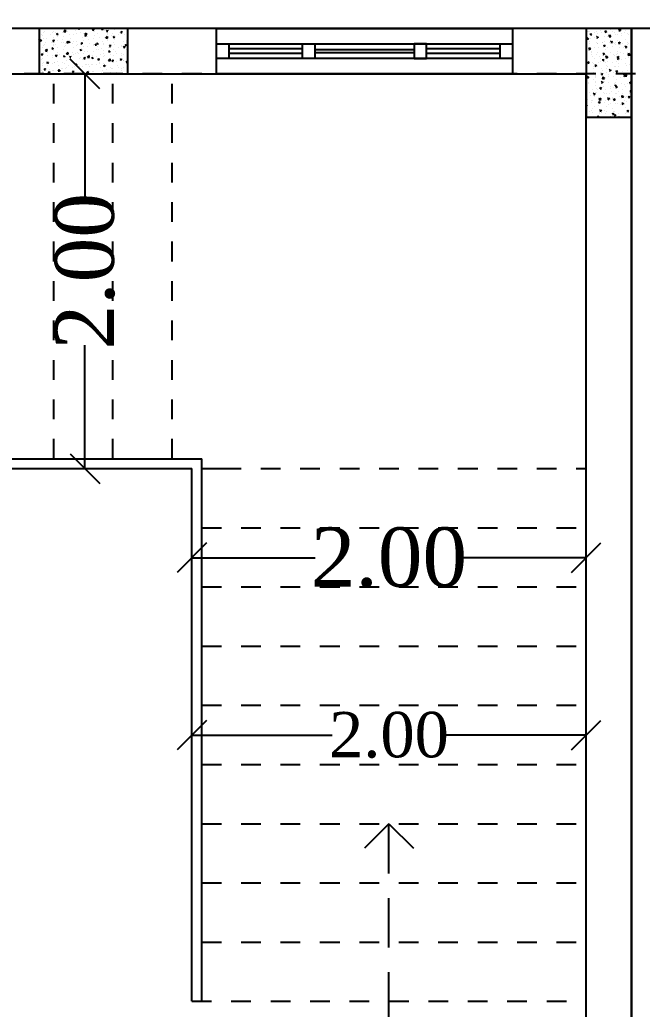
# Model space of a CAD drawing. Header units: metres. Extents: x 0 to 2048, y 111 to 219.
# Drawn here: x 1903.73 to 1906.88, y 172.36 to 177.38 of the extents above; entities that cross this region are included whole.
import ezdxf

# ---------------------------------------------------------------- set-up
doc = ezdxf.new("R2010")
doc.units = ezdxf.units.M
doc.header["$LTSCALE"] = 0.5
doc.header["$MEASUREMENT"] = 0
doc.header["$PDMODE"] = 3
doc.linetypes.add('( Dashed )', pattern=[0.75, 0.5, -0.25])
doc.linetypes.add('CONTIN', pattern=[0])
for name, color, linetype in [('BLK_1_FLR_1_EXIT_WIDTH_DOOR', 2, 'Continuous'), ('BLK_1_FLR_1_ROOF_AREA', 54, 'Continuous'), ('BLK_1_STAIR_HEADROOM', 55, 'Continuous')]:
    doc.layers.add(name, color=color, linetype=linetype)
doc.layers.add('layout bou', color=1, linetype='Continuous', lineweight=60)
doc.layers.add('layout bou @ 1', color=1, linetype='Continuous', lineweight=60)
doc.styles.add('Isa-', font='times.ttf')
doc.styles.get("Standard").update_dxf_attribs({"font": ''})
doc.styles.get('Standard').set_extended_font_data('Arial Black')
doc.dimstyles.new('Building Arrow', dxfattribs={"dimscale": 0, "dimtxt": 1, "dimasz": 1, "dimexe": 0.18, "dimexo": 0.0625, "dimgap": 0.09, "dimtad": 0, "dimdec": 1, "dimzin": 0, "dimdsep": 46, "dimtxsty": 'Standard', "dimcen": 0.09, "dimse1": 1, "dimse2": 1, "dimclrt": 7, "dimadec": 1, "dimazin": 0, "dimtfac": 1, "dimtdec": 1, "dimtofl": 0, "dimtmove": 0, "dimatfit": 3, "dimfxl": 0, "dimtolj": 1, "dimtzin": 0, "dimarcsym": 0})
doc.dimstyles.new('STANDARD$0', dxfattribs={"dimtxt": 0.5, "dimasz": 0.1, "dimexe": 2, "dimexo": 2, "dimgap": 0, "dimtad": 0, "dimzin": 0, "dimdsep": 46, "dimtxsty": 'Standard', "dimblk": 'OBLIQUE', "dimcen": -0.0625, "dimse1": 1, "dimse2": 1, "dimclrd": 3, "dimclre": 9, "dimadec": 0, "dimazin": 0, "dimtfac": 1, "dimtix": 1, "dimtofl": 0, "dimtmove": 2, "dimatfit": 3, "dimldrblk": 'OBLIQUE', "dimfxl": 0, "dimtolj": 1, "dimtzin": 0, "dimarcsym": 0})

# ---------------------------------------------------------------- blocks, each defined once
blk = doc.blocks.new('*D9')
at = {"layer": 'Defpoints', "color": 0, "lineweight": -3}
for p in [(1764.1257, 208.0316), (1764.1257, 208.0316), (1929.9765, 145.7045)]:
    blk.add_point(p, dxfattribs=at)
at = {"layer": 'layout bou', "color": 0, "lineweight": -2}
for p, q in [((1765.0618, 207.6799), (1845.0867, 177.6063)), ((1929.0405, 146.0562), (1849.0155, 176.1298))]:
    blk.add_line(p, q, dxfattribs=at)
at = {"layer": 'layout bou', "color": 0, "lineweight": -3}
for points in [[(1765.1204, 207.8359), (1765.0031, 207.5239), (1764.1257, 208.0316)], [(1929.0991, 146.2122), (1928.9818, 145.9002), (1929.9765, 145.7045)]]:
    blk.add_solid(points, dxfattribs=at)
at = {"layer": 'layout bou', "color": 7, "lineweight": 15, "insert": (1847.0511, 176.868), "char_height": 1, "attachment_point": 5, "rotation": 339.4036}
blk.add_mtext('\\A1;177.2', dxfattribs=at)
blk = doc.blocks.new('_Oblique')
at = {"color": 0, "linetype": 'ByBlock', "lineweight": -2}
blk.add_line((-0.5, -0.5), (0.5, 0.5), dxfattribs=at)
blk = doc.blocks.new('*D75')
at = {"color": 3, "lineweight": -2, "ltscale": 2}
for p, q in [((1904.5997, 174.6529), (1905.2248, 174.6529)), ((1906.5997, 174.6529), (1905.9746, 174.6529))]:
    blk.add_line(p, q, dxfattribs=at)
at = {"layer": 'Defpoints', "color": 0, "lineweight": -3, "ltscale": 2}
for p in [(1904.5997, 174.6529), (1906.5997, 174.6529), (1906.5997, 174.6529)]:
    blk.add_point(p, dxfattribs=at)
at = {"color": 3, "lineweight": -2, "ltscale": 2, "xscale": 0.15, "yscale": 0.15, "zscale": 0.15, "rotation": 180}
blk.add_blockref('_Oblique', (1904.5997, 174.6529), dxfattribs=at)
at = {"color": 3, "lineweight": -2, "ltscale": 2, "xscale": 0.15, "yscale": 0.15, "zscale": 0.15}
blk.add_blockref('_Oblique', (1906.5997, 174.6529), dxfattribs=at)
at = {"color": 0, "lineweight": -3, "ltscale": 2, "insert": (1905.5997, 174.6529), "char_height": 0.3, "attachment_point": 5, "style": 'Isa-'}
blk.add_mtext('\\A1;2.00', dxfattribs=at)
blk = doc.blocks.new('*D76')
at = {"color": 3, "lineweight": -2, "ltscale": 2}
for p, q in [((1904.0576, 177.1047), (1904.0576, 176.4796)), ((1904.0576, 175.1047), (1904.0576, 175.7297))]:
    blk.add_line(p, q, dxfattribs=at)
at = {"layer": 'Defpoints', "color": 0, "lineweight": -3, "ltscale": 2}
for p in [(1904.0497, 177.1047), (1904.0576, 177.1047), (1904.0497, 175.1047)]:
    blk.add_point(p, dxfattribs=at)
at = {"color": 3, "lineweight": -2, "ltscale": 2, "xscale": 0.15, "yscale": 0.15, "zscale": 0.15}
for p, rotation in [((1904.0576, 177.1047), 90), ((1904.0576, 175.1047), 270)]:
    blk.add_blockref('_Oblique', p, dxfattribs=dict(at, rotation=rotation))
at = {"color": 0, "lineweight": -3, "ltscale": 2, "insert": (1904.0576, 176.1047), "char_height": 0.3, "attachment_point": 5, "rotation": 90, "style": 'Isa-'}
blk.add_mtext('\\A1;2.00', dxfattribs=at)
blk = doc.blocks.new('*D103')
at = {"layer": 'BLK_1_FLR_1_EXIT_WIDTH_DOOR', "color": 3, "lineweight": -2, "ltscale": 2}
for p, q in [((1904.5997, 173.7536), (1905.3122, 173.7536)), ((1906.5997, 173.7536), (1905.8872, 173.7536))]:
    blk.add_line(p, q, dxfattribs=at)
at = {"layer": 'Defpoints', "color": 0, "lineweight": -3, "ltscale": 2}
for p in [(1906.5997, 173.7536), (1904.5997, 173.4536), (1906.5997, 173.4536)]:
    blk.add_point(p, dxfattribs=at)
at = {"layer": 'BLK_1_FLR_1_EXIT_WIDTH_DOOR', "color": 3, "lineweight": -2, "ltscale": 2, "xscale": 0.15, "yscale": 0.15, "zscale": 0.15, "rotation": 180}
blk.add_blockref('_Oblique', (1904.5997, 173.7536), dxfattribs=at)
at = {"layer": 'BLK_1_FLR_1_EXIT_WIDTH_DOOR', "color": 3, "lineweight": -2, "ltscale": 2, "xscale": 0.15, "yscale": 0.15, "zscale": 0.15}
blk.add_blockref('_Oblique', (1906.5997, 173.7536), dxfattribs=at)
at = {"layer": 'BLK_1_FLR_1_EXIT_WIDTH_DOOR', "color": 0, "lineweight": -3, "ltscale": 2, "insert": (1905.5997, 173.7536), "char_height": 0.23, "attachment_point": 5, "style": 'Isa-'}
blk.add_mtext('\\A1;2.00', dxfattribs=at)

msp = doc.modelspace()

# ---------------------------------------------------------------- linework, layer by layer
at = {"linetype": 'CONTIN', "lineweight": -3, "ltscale": 0.5}
for p, q in [((1904.2747, 177.33467), (1903.8247, 177.33467)), ((1903.8247, 177.33467), (1903.8247, 177.10467)), ((1904.2747, 177.10467), (1904.2747, 177.33467)), ((1906.5997, 177.33467), (1906.5997, 176.88467)), ((1906.8297, 177.33467), (1906.5997, 177.33467)), ((1906.8297, 176.88467), (1906.8297, 177.33467)), ((1903.8247, 177.10467), (1904.2747, 177.10467)), ((1906.5997, 176.88467), (1906.8297, 176.88467))]:
    msp.add_line(p, q, dxfattribs=at)
at = {"lineweight": -3}
for p, q in [((1903.83692, 177.30556), (1903.83692, 177.30556)), ((1903.84902, 177.31542), (1903.84902, 177.31542)), ((1903.85299, 177.31818), (1903.85299, 177.31818)), ((1903.88215, 177.30569), (1903.88215, 177.30569)), ((1903.89524, 177.31557), (1903.89524, 177.31557)), ((1903.89953, 177.32183), (1903.89953, 177.32183)), ((1903.90637, 177.31593), (1903.90637, 177.31593)), ((1903.91362, 177.30667), (1903.92062, 177.30936)), ((1903.91362, 177.30667), (1903.91859, 177.30332)), ((1903.91859, 177.30332), (1903.92061, 177.30936)), ((1903.9453, 177.31401), (1903.9453, 177.31401)), ((1903.95032, 177.31969), (1903.95921, 177.31831)), ((1903.95063, 177.32002), (1903.95842, 177.32813)), ((1903.95147, 177.32932), (1903.95147, 177.32932)), ((1903.95355, 177.32558), (1903.95355, 177.32558)), ((1903.95921, 177.31831), (1903.9581, 177.32781)), ((1903.95976, 177.31367), (1903.95976, 177.31367)), ((1903.97034, 177.3173), (1903.97034, 177.3173)), ((1903.97752, 177.30362), (1903.97752, 177.30362)), ((1904.0016, 177.30308), (1904.0016, 177.30308)), ((1904.00821, 177.32229), (1904.00821, 177.32229)), ((1904.01314, 177.31141), (1904.01314, 177.31141)), ((1904.02419, 177.33348), (1904.02519, 177.33467)), ((1904.02419, 177.33348), (1904.03017, 177.33295)), ((1904.03016, 177.33295), (1904.02984, 177.33467)), ((1904.03583, 177.31363), (1904.03583, 177.31363)), ((1904.05211, 177.30948), (1904.05211, 177.30948)), ((1904.05704, 177.30314), (1904.06594, 177.30176)), ((1904.05733, 177.29866), (1904.06433, 177.30135)), ((1904.05736, 177.30346), (1904.06515, 177.31158)), ((1904.0623, 177.29531), (1904.06433, 177.30135)), ((1904.06593, 177.30176), (1904.06483, 177.31126)), ((1904.06652, 177.30916), (1904.06652, 177.30916)), ((1904.07136, 177.3306), (1904.07136, 177.3306)), ((1904.09415, 177.32364), (1904.09415, 177.32364)), ((1904.09592, 177.3272), (1904.10074, 177.33295)), ((1904.09592, 177.3272), (1904.10189, 177.32668)), ((1904.0964, 177.3339), (1904.0964, 177.3339)), ((1904.10189, 177.32668), (1904.10073, 177.33294)), ((1904.10405, 177.31698), (1904.10405, 177.31698)), ((1904.1199, 177.3069), (1904.1199, 177.3069)), ((1904.14135, 177.33092), (1904.14835, 177.3336)), ((1904.14135, 177.33092), (1904.14633, 177.32756)), ((1904.14632, 177.32756), (1904.14835, 177.3336)), ((1904.15247, 177.33365), (1904.15247, 177.33365)), ((1904.15539, 177.32402), (1904.15539, 177.32402)), ((1904.16764, 177.32093), (1904.17246, 177.32667)), ((1904.16764, 177.32093), (1904.17362, 177.3204)), ((1904.17112, 177.30776), (1904.17112, 177.30776)), ((1904.17361, 177.3204), (1904.17246, 177.32667)), ((1904.17328, 177.30465), (1904.17328, 177.30465)), ((1904.19615, 177.31105), (1904.19615, 177.31105)), ((1904.2059, 177.33042), (1904.2059, 177.33042)), ((1904.22667, 177.30239), (1904.22667, 177.30239)), ((1904.23403, 177.31604), (1904.23403, 177.31604)), ((1904.23937, 177.31465), (1904.24419, 177.3204)), ((1904.23937, 177.31465), (1904.24534, 177.31413)), ((1904.24534, 177.31413), (1904.24418, 177.32039)), ((1904.24898, 177.30867), (1904.24898, 177.30867)), ((1904.25662, 177.30463), (1904.25662, 177.30463)), ((1904.72557, 177.33467, 0), (1906.22557, 177.33467)), ((1906.60699, 177.31892), (1906.60699, 177.31892)), ((1906.60709, 177.33174), (1906.60709, 177.33174)), ((1906.61072, 177.31765), (1906.61072, 177.31765)), ((1906.61512, 177.32057), (1906.61512, 177.32057)), ((1906.62167, 177.30874), (1906.62115, 177.30276)), ((1906.62115, 177.30276), (1906.62742, 177.30392)), ((1906.62167, 177.30874), (1906.62742, 177.30392)), ((1906.64401, 177.31643), (1906.64401, 177.31643)), ((1906.65127, 177.3193), (1906.65127, 177.3193)), ((1906.65792, 177.31184), (1906.65792, 177.31184)), ((1906.67396, 177.32275), (1906.67396, 177.32275)), ((1906.6773, 177.31522), (1906.6773, 177.31522)), ((1906.69689, 177.32261), (1906.69637, 177.31663)), ((1906.69637, 177.31664), (1906.70264, 177.3178)), ((1906.69689, 177.32261), (1906.70264, 177.31779)), ((1906.71059, 177.314), (1906.71059, 177.314)), ((1906.7173, 177.30252), (1906.71592, 177.29363)), ((1906.71763, 177.30221), (1906.72575, 177.29442)), ((1906.72184, 177.32984), (1906.72184, 177.32984)), ((1906.73362, 177.31862), (1906.73362, 177.31862)), ((1906.74387, 177.31278), (1906.74387, 177.31278)), ((1906.74868, 177.30477), (1906.74868, 177.30477)), ((1906.76128, 177.30353), (1906.76128, 177.30353)), ((1906.76211, 177.32586), (1906.76211, 177.32586)), ((1906.76945, 177.32978), (1906.76609, 177.3248)), ((1906.76609, 177.32481), (1906.77214, 177.32278)), ((1906.76945, 177.32978), (1906.77214, 177.32278)), ((1906.77195, 177.33467), (1906.77159, 177.33051)), ((1906.77159, 177.33051), (1906.77786, 177.33167)), ((1906.77428, 177.33467), (1906.77786, 177.33167)), ((1906.77716, 177.31157), (1906.77716, 177.31157)), ((1906.79573, 177.3151), (1906.79573, 177.3151)), ((1906.80058, 177.32246), (1906.80058, 177.32246)), ((1906.81045, 177.31035), (1906.81045, 177.31035)), ((1906.81321, 177.30638), (1906.81321, 177.30638)), ((1903.8247, 177.27925), (1903.82771, 177.28283)), ((1903.8247, 177.27693), (1903.82886, 177.27656)), ((1903.82886, 177.27656), (1903.8277, 177.28283)), ((1903.82959, 177.27442), (1903.8366, 177.27711)), ((1903.82959, 177.27442), (1903.83457, 177.27106)), ((1903.83352, 177.26708), (1903.83352, 177.26708)), ((1903.83456, 177.27106), (1903.83659, 177.27711)), ((1903.84427, 177.3007), (1903.84427, 177.3007)), ((1903.8478, 177.28214), (1903.8478, 177.28214)), ((1903.8546, 177.25365), (1903.8546, 177.25365)), ((1903.85584, 177.26625), (1903.85584, 177.26625)), ((1903.86088, 177.2836), (1903.86088, 177.2836)), ((1903.8869, 177.26483), (1903.8869, 177.26483)), ((1903.89461, 177.27081), (1903.89943, 177.27655)), ((1903.89461, 177.27081), (1903.90059, 177.27029)), ((1903.8971, 177.25525), (1903.8971, 177.25525)), ((1903.89831, 177.28854), (1903.89831, 177.28854)), ((1903.90058, 177.27028), (1903.89943, 177.27655)), ((1903.90798, 177.25139), (1903.90798, 177.25139)), ((1903.91899, 177.27456), (1903.91899, 177.27456)), ((1903.9192, 177.29361), (1903.9192, 177.29361)), ((1903.94028, 177.26257), (1903.94028, 177.26257)), ((1903.94403, 177.27786), (1903.94403, 177.27786)), ((1903.94904, 177.26275), (1903.94904, 177.26275)), ((1903.95025, 177.29603), (1903.95025, 177.29603)), ((1903.95739, 177.25861), (1903.95739, 177.25861)), ((1903.96634, 177.26453), (1903.97116, 177.27028)), ((1903.96634, 177.26453), (1903.97232, 177.26401)), ((1903.97231, 177.26401), (1903.97115, 177.27028)), ((1903.97331, 177.26641), (1903.98031, 177.2691)), ((1903.97331, 177.26641), (1903.97828, 177.26305)), ((1903.97828, 177.26306), (1903.9803, 177.2691)), ((1903.9819, 177.28285), (1903.9819, 177.28285)), ((1903.99366, 177.26031), (1903.99366, 177.26031)), ((1904.00038, 177.26979), (1904.00038, 177.26979)), ((1904.01571, 177.26862), (1904.01571, 177.26862)), ((1904.01875, 177.25172), (1904.01875, 177.25172)), ((1904.03806, 177.25826), (1904.04289, 177.264)), ((1904.03806, 177.25826), (1904.04404, 177.25774)), ((1904.04404, 177.25773), (1904.04288, 177.264)), ((1904.04378, 177.25502), (1904.04378, 177.25502)), ((1904.04506, 177.29116), (1904.04506, 177.29116)), ((1904.04705, 177.25806), (1904.04705, 177.25806)), ((1904.05089, 177.27619), (1904.05089, 177.27619)), ((1904.05733, 177.29866), (1904.0623, 177.29531)), ((1904.07009, 177.29446), (1904.07009, 177.29446)), ((1904.07403, 177.27864), (1904.07403, 177.27864)), ((1904.08166, 177.26), (1904.08166, 177.26)), ((1904.10043, 177.2558), (1904.10043, 177.2558)), ((1904.10283, 177.28369), (1904.10283, 177.28369)), ((1904.10796, 177.29944), (1904.10796, 177.29944)), ((1904.10979, 177.25198), (1904.11461, 177.25773)), ((1904.10979, 177.25198), (1904.11577, 177.25146)), ((1904.11576, 177.25146), (1904.11461, 177.25773)), ((1904.11702, 177.2584), (1904.12402, 177.26109)), ((1904.11702, 177.2584), (1904.12199, 177.25505)), ((1904.12199, 177.25505), (1904.12402, 177.26109)), ((1904.13234, 177.28865), (1904.13234, 177.28865)), ((1904.14481, 177.26832), (1904.14481, 177.26832)), ((1904.15296, 177.25744), (1904.15296, 177.25744)), ((1904.15381, 177.25355), (1904.15381, 177.25355)), ((1904.15417, 177.29073), (1904.15417, 177.29073)), ((1904.16377, 177.28658), (1904.17266, 177.2852)), ((1904.16408, 177.28691), (1904.17187, 177.29503)), ((1904.16985, 177.27161), (1904.16985, 177.27161)), ((1904.17266, 177.28521), (1904.17155, 177.29471)), ((1904.18152, 177.24571), (1904.18634, 177.25145)), ((1904.18749, 177.24518), (1904.18633, 177.25145)), ((1904.19066, 177.29866), (1904.19066, 177.29866)), ((1904.20104, 177.29065), (1904.20804, 177.29334)), ((1904.20104, 177.29065), (1904.20602, 177.2873)), ((1904.20347, 177.26384), (1904.20347, 177.26384)), ((1904.20468, 177.29713), (1904.20468, 177.29713)), ((1904.20601, 177.2873), (1904.20804, 177.29334)), ((1904.20719, 177.25129), (1904.20719, 177.25129)), ((1904.20772, 177.2766), (1904.20772, 177.2766)), ((1904.25541, 177.27134), (1904.25541, 177.27134)), ((1904.26073, 177.25039), (1904.26774, 177.25308)), ((1904.2657, 177.24704), (1904.26773, 177.25308)), ((1904.27049, 177.27003), (1904.2747, 177.26938)), ((1904.27081, 177.27036), (1904.2747, 177.27442)), ((1904.27087, 177.28491), (1904.27087, 177.28491)), ((1906.60334, 177.28926), (1906.60196, 177.28037)), ((1906.60197, 177.28037), (1906.61146, 177.28148)), ((1906.60367, 177.28895), (1906.61179, 177.28116)), ((1906.60484, 177.27835), (1906.60484, 177.27835)), ((1906.617, 177.2606), (1906.617, 177.2606)), ((1906.61712, 177.26714), (1906.61712, 177.26714)), ((1906.62011, 177.2827), (1906.62011, 177.2827)), ((1906.64449, 177.29076), (1906.64449, 177.29076)), ((1906.65041, 177.26592), (1906.65041, 177.26592)), ((1906.652, 177.29879), (1906.652, 177.29879)), ((1906.65667, 177.29442), (1906.65332, 177.28944)), ((1906.65332, 177.28945), (1906.65936, 177.28742)), ((1906.65457, 177.29427), (1906.65457, 177.29427)), ((1906.65567, 177.25846), (1906.65567, 177.25846)), ((1906.65667, 177.29442), (1906.65936, 177.28742)), ((1906.65955, 177.25639), (1906.65955, 177.25639)), ((1906.6837, 177.26471), (1906.6837, 177.26471)), ((1906.68397, 177.26443), (1906.68397, 177.26443)), ((1906.69062, 177.25089), (1906.6901, 177.24491)), ((1906.69062, 177.25089), (1906.69636, 177.24606)), ((1906.69071, 177.29299), (1906.69071, 177.29299)), ((1906.69401, 177.26796), (1906.69401, 177.26796)), ((1906.70902, 177.29237), (1906.70902, 177.29237)), ((1906.71593, 177.29363), (1906.72543, 177.29474)), ((1906.71699, 177.26349), (1906.71699, 177.26349)), ((1906.72919, 177.27009), (1906.72583, 177.26511)), ((1906.72583, 177.26512), (1906.73187, 177.26309)), ((1906.72919, 177.27009), (1906.73187, 177.26309)), ((1906.73015, 177.26669), (1906.73015, 177.26669)), ((1906.74363, 177.2603), (1906.74363, 177.2603)), ((1906.74642, 177.25139), (1906.74642, 177.25139)), ((1906.75028, 177.26227), (1906.75028, 177.26227)), ((1906.75985, 177.27247), (1906.75985, 177.27247)), ((1906.76584, 177.26476), (1906.76531, 177.25878)), ((1906.76531, 177.25879), (1906.77158, 177.25994)), ((1906.76584, 177.26476), (1906.77158, 177.25994)), ((1906.77863, 177.29849), (1906.77863, 177.29849)), ((1906.78357, 177.26106), (1906.78357, 177.26106)), ((1906.80072, 177.27723), (1906.80072, 177.27723)), ((1906.8106, 177.26414), (1906.8106, 177.26414)), ((1906.81095, 177.253), (1906.81095, 177.253)), ((1906.81686, 177.25984), (1906.81686, 177.25984)), ((1903.82953, 177.22681), (1903.82953, 177.22681)), ((1903.83676, 177.20186), (1903.84158, 177.20761)), ((1903.83676, 177.20187), (1903.84274, 177.20134)), ((1903.84075, 177.23859), (1903.84075, 177.23859)), ((1903.84273, 177.20134), (1903.84158, 177.20761)), ((1903.84537, 177.21556), (1903.84537, 177.21556)), ((1903.84659, 177.24885), (1903.84659, 177.24885)), ((1903.85685, 177.22228), (1903.86575, 177.2209)), ((1903.85717, 177.2226), (1903.86496, 177.23072)), ((1903.86574, 177.2209), (1903.86464, 177.2304)), ((1903.867, 177.214), (1903.867, 177.214)), ((1903.88929, 177.23416), (1903.89629, 177.23684)), ((1903.88929, 177.23416), (1903.89426, 177.2308)), ((1903.89269, 177.23512), (1903.89269, 177.23512)), ((1903.89425, 177.2308), (1903.89628, 177.23685)), ((1903.89588, 177.22196), (1903.89588, 177.22196)), ((1903.89907, 177.2486), (1903.89907, 177.2486)), ((1903.90849, 177.19559), (1903.91331, 177.20134)), ((1903.91446, 177.19506), (1903.9133, 177.20133)), ((1903.91772, 177.23842), (1903.91772, 177.23842)), ((1903.92039, 177.21174), (1903.92039, 177.21174)), ((1903.92929, 177.20396), (1903.92929, 177.20396)), ((1903.94782, 177.22946), (1903.94782, 177.22946)), ((1903.95559, 177.2434), (1903.95559, 177.2434)), ((1903.96137, 177.24914), (1903.96137, 177.24914)), ((1903.96358, 177.20572), (1903.97247, 177.20434)), ((1903.96389, 177.20605), (1903.97168, 177.21417)), ((1903.97247, 177.20435), (1903.97136, 177.21385)), ((1903.97377, 177.20948), (1903.97377, 177.20948)), ((1903.99244, 177.21228), (1903.99244, 177.21228)), ((1903.99795, 177.20321), (1903.99795, 177.20321)), ((1903.99916, 177.2365), (1903.99916, 177.2365)), ((1904.01158, 177.20896), (1904.01158, 177.20896)), ((1904.01475, 177.24688), (1904.01475, 177.24688)), ((1904.01748, 177.21557), (1904.01748, 177.21557)), ((1904.02715, 177.20723), (1904.02715, 177.20723)), ((1904.033, 177.22615), (1904.04, 177.22884)), ((1904.033, 177.22615), (1904.03797, 177.22279)), ((1904.03797, 177.22279), (1904.04, 177.22884)), ((1904.04846, 177.20961), (1904.04846, 177.20961)), ((1904.04968, 177.2429), (1904.04968, 177.2429)), ((1904.05535, 177.22056), (1904.05535, 177.22056)), ((1904.06813, 177.24463), (1904.06813, 177.24463)), ((1904.0699, 177.21897), (1904.0699, 177.21897)), ((1904.08053, 177.20497), (1904.08053, 177.20497)), ((1904.1004, 177.21711), (1904.1004, 177.21711)), ((1904.10161, 177.2504), (1904.10161, 177.2504)), ((1904.11851, 177.22887), (1904.11851, 177.22887)), ((1904.12151, 177.24237), (1904.12151, 177.24237)), ((1904.12822, 177.22898), (1904.12822, 177.22898)), ((1904.13392, 177.20272), (1904.13392, 177.20272)), ((1904.14354, 177.23217), (1904.14354, 177.23217)), ((1904.15174, 177.22415), (1904.15174, 177.22415)), ((1904.15218, 177.20702), (1904.15218, 177.20702)), ((1904.1749, 177.24012), (1904.1749, 177.24012)), ((1904.17671, 177.21814), (1904.18371, 177.22083)), ((1904.17671, 177.21814), (1904.18169, 177.21478)), ((1904.18141, 177.23716), (1904.18141, 177.23716)), ((1904.18152, 177.24571), (1904.18749, 177.24519)), ((1904.18168, 177.21479), (1904.18371, 177.22083)), ((1904.18653, 177.23899), (1904.18653, 177.23899)), ((1904.20225, 177.23055), (1904.20225, 177.23055)), ((1904.2105, 177.21703), (1904.2105, 177.21703)), ((1904.21826, 177.20603), (1904.21826, 177.20603)), ((1904.22828, 177.23786), (1904.22828, 177.23786)), ((1904.24329, 177.20933), (1904.24329, 177.20933)), ((1904.24457, 177.24547), (1904.24457, 177.24547)), ((1904.24485, 177.249), (1904.24485, 177.249)), ((1904.25298, 177.20476), (1904.25298, 177.20476)), ((1904.25324, 177.23943), (1904.25806, 177.24518)), ((1904.25324, 177.23943), (1904.25922, 177.23891)), ((1904.25419, 177.23805), (1904.25419, 177.23805)), ((1904.25921, 177.23891), (1904.25806, 177.24518)), ((1904.26058, 177.24904), (1904.26058, 177.24904)), ((1904.26073, 177.25039), (1904.26571, 177.24704)), ((1904.26881, 177.22704), (1904.26881, 177.22704)), ((1904.2696, 177.24877), (1904.2696, 177.24877)), ((1905.1611, 177.23212, 0), (1904.78779, 177.23212, 0)), ((1905.1611, 177.20723, 0), (1904.78779, 177.20723, 0)), ((1905.72782, 177.22593, 0), (1905.22332, 177.22592, 0)), ((1905.72782, 177.21099, 0), (1905.22332, 177.21099, 0)), ((1906.16335, 177.23212, 0), (1905.79004, 177.23212, 0)), ((1906.16335, 177.20723, 0), (1905.79004, 177.20723, 0)), ((1906.60258, 177.22497), (1906.60258, 177.22497)), ((1906.61641, 177.23473), (1906.61305, 177.22975)), ((1906.61305, 177.22976), (1906.6191, 177.22773)), ((1906.61487, 177.23104), (1906.62114, 177.23219)), ((1906.6154, 177.23701), (1906.61488, 177.23103)), ((1906.6154, 177.23701), (1906.62114, 177.23219)), ((1906.61641, 177.23473), (1906.6191, 177.22773)), ((1906.62462, 177.2152), (1906.62462, 177.2152)), ((1906.62701, 177.20228), (1906.62701, 177.20228)), ((1906.62842, 177.21954), (1906.62842, 177.21954)), ((1906.64224, 177.23737), (1906.64224, 177.23737)), ((1906.65341, 177.20508), (1906.65341, 177.20508)), ((1906.65791, 177.21398), (1906.65791, 177.21398)), ((1906.66201, 177.24047), (1906.66201, 177.24047)), ((1906.68892, 177.2104), (1906.68557, 177.20542)), ((1906.68557, 177.20543), (1906.69161, 177.2034)), ((1906.68892, 177.2104), (1906.69161, 177.20339)), ((1906.69009, 177.24491), (1906.69636, 177.24607)), ((1906.6912, 177.21277), (1906.6912, 177.21277)), ((1906.69398, 177.20611), (1906.69398, 177.20611)), ((1906.69899, 177.23009), (1906.69899, 177.23009)), ((1906.70677, 177.23899), (1906.70677, 177.23899)), ((1906.72448, 177.21155), (1906.72448, 177.21155)), ((1906.73345, 177.24165), (1906.73345, 177.24165)), ((1906.73843, 177.20378), (1906.73843, 177.20378)), ((1906.75364, 177.20198), (1906.75364, 177.20198)), ((1906.7576, 177.21909), (1906.7576, 177.21909)), ((1906.75777, 177.21034), (1906.75777, 177.21034)), ((1906.76959, 177.24038), (1906.76959, 177.24038)), ((1906.77289, 177.21534), (1906.77289, 177.21534)), ((1906.78864, 177.24018), (1906.78864, 177.24018)), ((1906.79106, 177.20912), (1906.79106, 177.20912)), ((1906.8017, 177.24576), (1906.79835, 177.24078)), ((1906.79835, 177.24079), (1906.80439, 177.23876)), ((1906.8017, 177.24576), (1906.80439, 177.23875)), ((1906.80903, 177.21407), (1906.80903, 177.21407)), ((1906.81472, 177.20905), (1906.81334, 177.20016)), ((1906.81334, 177.20016), (1906.82284, 177.20127)), ((1906.81505, 177.20874), (1906.82316, 177.20095)), ((1906.82061, 177.20582), (1906.82061, 177.20582)), ((1906.82435, 177.2079), (1906.82435, 177.2079)), ((1903.83662, 177.17893), (1903.83662, 177.17893)), ((1903.84007, 177.15624), (1903.84007, 177.15624)), ((1903.84416, 177.18227), (1903.84416, 177.18227)), ((1903.84753, 177.1629), (1903.84753, 177.1629)), ((1903.86058, 177.15697), (1903.86058, 177.15697)), ((1903.86495, 177.16164), (1903.87196, 177.16433)), ((1903.86495, 177.16164), (1903.86993, 177.15829)), ((1903.86511, 177.15954), (1903.86511, 177.15954)), ((1903.86638, 177.19568), (1903.86638, 177.19568)), ((1903.86992, 177.15829), (1903.87195, 177.16433)), ((1903.89141, 177.19898), (1903.89141, 177.19898)), ((1903.89345, 177.15538), (1903.89345, 177.15538)), ((1903.89467, 177.18867), (1903.89467, 177.18867)), ((1903.89494, 177.18894), (1903.89494, 177.18894)), ((1903.90091, 177.16064), (1903.90091, 177.16064)), ((1903.90298, 177.16452), (1903.90298, 177.16452)), ((1903.90849, 177.19559), (1903.91446, 177.19507)), ((1903.9189, 177.16698), (1903.9189, 177.16698)), ((1903.94539, 177.16288), (1903.94539, 177.16288)), ((1903.94661, 177.19617), (1903.94661, 177.19617)), ((1903.94898, 177.19389), (1903.95598, 177.19658)), ((1903.94898, 177.1939), (1903.95395, 177.19054)), ((1903.95326, 177.19895), (1903.95326, 177.19895)), ((1903.95395, 177.19054), (1903.95597, 177.19658)), ((1903.9543, 177.15838), (1903.9543, 177.15838)), ((1903.96614, 177.17284), (1903.96614, 177.17284)), ((1903.97722, 177.17699), (1903.97722, 177.17699)), ((1903.98021, 177.18931), (1903.98503, 177.19506)), ((1903.98021, 177.18931), (1903.98619, 177.18879)), ((1903.98619, 177.18879), (1903.98503, 177.19506)), ((1903.99117, 177.17613), (1903.99117, 177.17613)), ((1903.99673, 177.16992), (1903.99673, 177.16992)), ((1904.00768, 177.15613), (1904.00768, 177.15613)), ((1904.00867, 177.15363), (1904.01567, 177.15632)), ((1904.00867, 177.15363), (1904.01364, 177.15028)), ((1904.01364, 177.15028), (1904.01566, 177.15632)), ((1904.02904, 177.18112), (1904.02904, 177.18112)), ((1904.03554, 177.187), (1904.03554, 177.187)), ((1904.04724, 177.17632), (1904.04724, 177.17632)), ((1904.05194, 177.18304), (1904.05676, 177.18878)), ((1904.05194, 177.18304), (1904.05792, 177.18252)), ((1904.05791, 177.18251), (1904.05676, 177.18878)), ((1904.06106, 177.15387), (1904.06106, 177.15387)), ((1904.0703, 177.18917), (1904.0792, 177.18779)), ((1904.07062, 177.1895), (1904.0784, 177.19762)), ((1904.07373, 177.15201), (1904.07373, 177.15201)), ((1904.07919, 177.1878), (1904.07809, 177.19729)), ((1904.09093, 177.15329), (1904.09093, 177.15329)), ((1904.0922, 177.18943), (1904.0922, 177.18943)), ((1904.09269, 177.18589), (1904.09969, 177.18857)), ((1904.09269, 177.18589), (1904.09766, 177.18253)), ((1904.09386, 177.19701), (1904.09386, 177.19701)), ((1904.09766, 177.18253), (1904.09969, 177.18857)), ((1904.09797, 177.15053), (1904.09797, 177.15053)), ((1904.09918, 177.18382), (1904.09918, 177.18382)), ((1904.11444, 177.15162), (1904.11444, 177.15162)), ((1904.11723, 177.19273), (1904.11723, 177.19273)), ((1904.12367, 177.17676), (1904.12849, 177.18251)), ((1904.12367, 177.17676), (1904.12964, 177.17624)), ((1904.12964, 177.17624), (1904.12848, 177.18251)), ((1904.1288, 177.15827), (1904.1288, 177.15827)), ((1904.13205, 177.16202), (1904.13205, 177.16202)), ((1904.14931, 177.15757), (1904.14931, 177.15757)), ((1904.15053, 177.19086), (1904.15053, 177.19086)), ((1904.15511, 177.19772), (1904.15511, 177.19772)), ((1904.17703, 177.17262), (1904.18592, 177.17124)), ((1904.17734, 177.17295), (1904.18513, 177.18107)), ((1904.18591, 177.17125), (1904.18481, 177.18074)), ((1904.1873, 177.20046), (1904.1873, 177.20046)), ((1904.19037, 177.17203), (1904.19037, 177.17203)), ((1904.19195, 177.16659), (1904.19195, 177.16659)), ((1904.19539, 177.17049), (1904.20021, 177.17623)), ((1904.19539, 177.17049), (1904.20137, 177.16997)), ((1904.19982, 177.16397), (1904.19982, 177.16397)), ((1904.20136, 177.16996), (1904.20021, 177.17623)), ((1904.20104, 177.19726), (1904.20104, 177.19726)), ((1904.21699, 177.16988), (1904.21699, 177.16988)), ((1904.2364, 177.17788), (1904.2434, 177.18057)), ((1904.2364, 177.17788), (1904.24138, 177.17452)), ((1904.24068, 177.19821), (1904.24068, 177.19821)), ((1904.24137, 177.17452), (1904.2434, 177.18057)), ((1904.24869, 177.18204), (1904.24869, 177.18204)), ((1904.25176, 177.17147), (1904.25176, 177.17147)), ((1904.25486, 177.17487), (1904.25486, 177.17487)), ((1904.26712, 177.16421), (1904.27194, 177.16996)), ((1904.26712, 177.16421), (1904.27309, 177.16369)), ((1904.27309, 177.16369), (1904.27193, 177.16996)), ((1906.60033, 177.17159), (1906.60033, 177.17159)), ((1906.60912, 177.16528), (1906.6086, 177.15931)), ((1906.6086, 177.15931), (1906.61487, 177.16047)), ((1906.60912, 177.16528), (1906.61487, 177.16046)), ((1906.63166, 177.16386), (1906.63166, 177.16386)), ((1906.63172, 177.19451), (1906.63172, 177.19451)), ((1906.63671, 177.15664), (1906.63671, 177.15664)), ((1906.63998, 177.18399), (1906.63998, 177.18399)), ((1906.64866, 177.15071), (1906.64531, 177.14573)), ((1906.64866, 177.15071), (1906.65135, 177.1437)), ((1906.65116, 177.15169), (1906.65116, 177.15169)), ((1906.66495, 177.16264), (1906.66495, 177.16264)), ((1906.66787, 177.19324), (1906.66787, 177.19324)), ((1906.67116, 177.1682), (1906.67116, 177.1682)), ((1906.67202, 177.18215), (1906.67202, 177.18215)), ((1906.68434, 177.17916), (1906.68382, 177.17318)), ((1906.68382, 177.17319), (1906.69009, 177.17434)), ((1906.68434, 177.17916), (1906.69009, 177.17434)), ((1906.69824, 177.16142), (1906.69824, 177.16142)), ((1906.70075, 177.1958), (1906.69937, 177.1869)), ((1906.69938, 177.18691), (1906.70888, 177.18801)), ((1906.70108, 177.19548), (1906.7092, 177.18769)), ((1906.70451, 177.1856), (1906.70451, 177.1856)), ((1906.70731, 177.16693), (1906.70731, 177.16693)), ((1906.73153, 177.16021), (1906.73153, 177.16021)), ((1906.74417, 177.19801), (1906.74417, 177.19801)), ((1906.75534, 177.16571), (1906.75534, 177.16571)), ((1906.76144, 177.18607), (1906.75808, 177.18109)), ((1906.75808, 177.1811), (1906.76413, 177.17907)), ((1906.75956, 177.19303), (1906.75904, 177.18706)), ((1906.75904, 177.18706), (1906.7653, 177.18822)), ((1906.75956, 177.19303), (1906.76531, 177.18821)), ((1906.76144, 177.18607), (1906.76413, 177.17906)), ((1906.76482, 177.15899), (1906.76482, 177.15899)), ((1906.77787, 177.17747), (1906.77787, 177.17747)), ((1906.7981, 177.15778), (1906.7981, 177.15778)), ((1906.79865, 177.18186), (1906.79865, 177.18186)), ((1906.8087, 177.19962), (1906.8087, 177.19962)), ((1906.81233, 177.18904), (1906.81233, 177.18904)), ((1906.81732, 177.15116), (1906.81732, 177.15116)), ((1903.82764, 177.11206), (1903.82764, 177.11206)), ((1903.8388, 177.1201), (1903.8388, 177.1201)), ((1903.84046, 177.11196), (1903.84046, 177.11196)), ((1903.84172, 177.11569), (1903.84172, 177.11569)), ((1903.84294, 177.14898), (1903.84294, 177.14898)), ((1903.85064, 177.12665), (1903.85546, 177.13239)), ((1903.85064, 177.12665), (1903.85661, 177.12612)), ((1903.85661, 177.12612), (1903.85545, 177.13239)), ((1903.86862, 177.14946), (1903.86862, 177.14946)), ((1903.87011, 177.10831), (1903.879, 177.10693)), ((1903.87042, 177.10864), (1903.87821, 177.11676)), ((1903.87667, 177.12508), (1903.87667, 177.12508)), ((1903.879, 177.10694), (1903.87789, 177.11644)), ((1903.88102, 177.10981), (1903.88102, 177.10981)), ((1903.89223, 177.12209), (1903.89223, 177.12209)), ((1903.89877, 177.12197), (1903.89877, 177.12197)), ((1903.922, 177.14721), (1903.922, 177.14721)), ((1903.92236, 177.12037), (1903.92718, 177.12612)), ((1903.92236, 177.12037), (1903.92834, 177.11985)), ((1903.92464, 177.12138), (1903.93165, 177.12407)), ((1903.92464, 177.12138), (1903.92962, 177.11802)), ((1903.92833, 177.11984), (1903.92718, 177.12611)), ((1903.92961, 177.11803), (1903.93164, 177.12407)), ((1903.9344, 177.10755), (1903.9344, 177.10755)), ((1903.93983, 177.1334), (1903.93983, 177.1334)), ((1903.94417, 177.12959), (1903.94417, 177.12959)), ((1903.95709, 177.13199), (1903.95709, 177.13199)), ((1903.96486, 177.13669), (1903.96486, 177.13669)), ((1903.97538, 177.14495), (1903.97538, 177.14495)), ((1903.98778, 177.1053), (1903.98778, 177.1053)), ((1903.99409, 177.1141), (1903.99891, 177.11984)), ((1903.99409, 177.1141), (1904.00007, 177.11357)), ((1903.99552, 177.13663), (1903.99552, 177.13663)), ((1904.00006, 177.11357), (1903.9989, 177.11984)), ((1904.00274, 177.14168), (1904.00274, 177.14168)), ((1904.01541, 177.142), (1904.01541, 177.142)), ((1904.02876, 177.1427), (1904.02876, 177.1427)), ((1904.03958, 177.11055), (1904.03958, 177.11055)), ((1904.04481, 177.10974), (1904.04481, 177.10974)), ((1904.04603, 177.14303), (1904.04603, 177.14303)), ((1904.06462, 177.11385), (1904.06462, 177.11385)), ((1904.06581, 177.10782), (1904.07064, 177.11357)), ((1904.06581, 177.10782), (1904.07179, 177.1073)), ((1904.06589, 177.14999), (1904.06589, 177.14999)), ((1904.06836, 177.11337), (1904.07536, 177.11606)), ((1904.06836, 177.11337), (1904.07333, 177.11002)), ((1904.07179, 177.10729), (1904.07063, 177.11356)), ((1904.07333, 177.11002), (1904.07535, 177.11606)), ((1904.08214, 177.14044), (1904.08214, 177.14044)), ((1904.09675, 177.11724), (1904.09675, 177.11724)), ((1904.10249, 177.11883), (1904.10249, 177.11883)), ((1904.13553, 177.13819), (1904.13553, 177.13819)), ((1904.14016, 177.10467), (1904.14236, 177.10729)), ((1904.14284, 177.10467), (1904.14236, 177.10729)), ((1904.14809, 177.12428), (1904.14809, 177.12428)), ((1904.15238, 177.14562), (1904.15938, 177.14831)), ((1904.15238, 177.14562), (1904.15735, 177.14227)), ((1904.15735, 177.14227), (1904.15938, 177.14831)), ((1904.16565, 177.12715), (1904.16565, 177.12715)), ((1904.16782, 177.14936), (1904.16782, 177.14936)), ((1904.18624, 177.11236), (1904.18624, 177.11236)), ((1904.18891, 177.13593), (1904.18891, 177.13593)), ((1904.19068, 177.13044), (1904.19068, 177.13044)), ((1904.1986, 177.13068), (1904.1986, 177.13068)), ((1904.21207, 177.10536), (1904.21907, 177.10805)), ((1904.21207, 177.10536), (1904.21309, 177.10467)), ((1904.21793, 177.10467), (1904.21907, 177.10805)), ((1904.22121, 177.14711), (1904.22121, 177.14711)), ((1904.22855, 177.13543), (1904.22855, 177.13543)), ((1904.24229, 177.13367), (1904.24229, 177.13367)), ((1904.24456, 177.12237), (1904.24456, 177.12237)), ((1904.24933, 177.10489), (1904.24933, 177.10489)), ((1904.25054, 177.13818), (1904.25054, 177.13818)), ((1904.27459, 177.14485), (1904.27459, 177.14485)), ((1906.60477, 177.11456), (1906.60477, 177.11456)), ((1906.60558, 177.11979), (1906.60558, 177.11979)), ((1906.63702, 177.14396), (1906.63702, 177.14396)), ((1906.63773, 177.13061), (1906.63773, 177.13061)), ((1906.63806, 177.11335), (1906.63806, 177.11335)), ((1906.64531, 177.14574), (1906.65135, 177.14371)), ((1906.67135, 177.11213), (1906.67135, 177.11213)), ((1906.67615, 177.13033), (1906.67615, 177.13033)), ((1906.67754, 177.10146), (1906.68381, 177.10262)), ((1906.67807, 177.10743), (1906.67755, 177.10146)), ((1906.67807, 177.10743), (1906.68381, 177.10261)), ((1906.68203, 177.12383), (1906.68203, 177.12383)), ((1906.70226, 177.13222), (1906.70226, 177.13222)), ((1906.70399, 177.14779), (1906.70399, 177.14779)), ((1906.70464, 177.11091), (1906.70464, 177.11091)), ((1906.7106, 177.1419), (1906.7106, 177.1419)), ((1906.71559, 177.10402), (1906.71559, 177.10402)), ((1906.72118, 177.12637), (1906.71782, 177.1214)), ((1906.71782, 177.1214), (1906.72387, 177.11938)), ((1906.72118, 177.12637), (1906.72386, 177.11937)), ((1906.73793, 177.1097), (1906.73793, 177.1097)), ((1906.74191, 177.14462), (1906.74191, 177.14462)), ((1906.74675, 177.14062), (1906.74675, 177.14062)), ((1906.75004, 177.11559), (1906.75004, 177.11559)), ((1906.75329, 177.12131), (1906.75276, 177.11533)), ((1906.75276, 177.11534), (1906.75903, 177.11649)), ((1906.75309, 177.11233), (1906.75309, 177.11233)), ((1906.75329, 177.12131), (1906.75903, 177.11649)), ((1906.76365, 177.14367), (1906.76365, 177.14367)), ((1906.77122, 177.10848), (1906.77122, 177.10848)), ((1906.78619, 177.11432), (1906.78619, 177.11432)), ((1906.79369, 177.10204), (1906.79034, 177.09707)), ((1906.79369, 177.10204), (1906.79638, 177.09504)), ((1906.79816, 177.10233), (1906.79678, 177.09344)), ((1906.79849, 177.10202), (1906.80661, 177.09423)), ((1906.80451, 177.10727), (1906.80451, 177.10727)), ((1906.80644, 177.14624), (1906.80644, 177.14624)), ((1906.80866, 177.12354), (1906.80866, 177.12354)), ((1906.82851, 177.13518), (1906.82798, 177.12921)), ((1906.82798, 177.12921), (1906.8297, 177.12953)), ((1906.82851, 177.13518), (1906.8297, 177.13418)), ((1906.60232, 177.08759), (1906.60859, 177.08874)), ((1906.60285, 177.09356), (1906.60233, 177.08758)), ((1906.60285, 177.09356), (1906.60859, 177.08874)), ((1906.6084, 177.09102), (1906.60504, 177.08604)), ((1906.60505, 177.08605), (1906.61109, 177.08402)), ((1906.6084, 177.09102), (1906.61109, 177.08401)), ((1906.60888, 177.09475), (1906.60888, 177.09475)), ((1906.61227, 177.06262), (1906.61227, 177.06262)), ((1906.61386, 177.05688), (1906.61386, 177.05688)), ((1906.63547, 177.07723), (1906.63547, 177.07723)), ((1906.64502, 177.09348), (1906.64502, 177.09348)), ((1906.64556, 177.06141), (1906.64556, 177.06141)), ((1906.64704, 177.08564), (1906.64704, 177.08564)), ((1906.64832, 177.06845), (1906.64832, 177.06845)), ((1906.6489, 177.09831), (1906.6489, 177.09831)), ((1906.68092, 177.06668), (1906.67756, 177.06171)), ((1906.67756, 177.06171), (1906.6836, 177.05969)), ((1906.67885, 177.06019), (1906.67885, 177.06019)), ((1906.68091, 177.06668), (1906.6836, 177.05968)), ((1906.6842, 177.08907), (1906.68282, 177.08018)), ((1906.68283, 177.08018), (1906.69232, 177.08129)), ((1906.68446, 177.06717), (1906.68446, 177.06717)), ((1906.68453, 177.08876), (1906.69265, 177.08097)), ((1906.69204, 177.06551), (1906.69204, 177.06551)), ((1906.7, 177.07884), (1906.7, 177.07884)), ((1906.71214, 177.05897), (1906.71214, 177.05897)), ((1906.714, 177.08948), (1906.714, 177.08948)), ((1906.73966, 177.09124), (1906.73966, 177.09124)), ((1906.74543, 177.05776), (1906.74543, 177.05776)), ((1906.75083, 177.05894), (1906.75083, 177.05894)), ((1906.75503, 177.07772), (1906.75503, 177.07772)), ((1906.77366, 177.08535), (1906.77366, 177.08535)), ((1906.77871, 177.05654), (1906.77871, 177.05654)), ((1906.78949, 177.08928), (1906.78949, 177.08928)), ((1906.79034, 177.09707), (1906.79638, 177.09505)), ((1906.79447, 177.05141), (1906.79447, 177.05141)), ((1906.79679, 177.09344), (1906.80629, 177.09455)), ((1906.80419, 177.09285), (1906.80419, 177.09285)), ((1906.812, 177.05533), (1906.812, 177.05533)), ((1906.81867, 177.06522), (1906.81867, 177.06522)), ((1906.82223, 177.06346), (1906.82171, 177.05748)), ((1906.82171, 177.05749), (1906.82797, 177.05864)), ((1906.82223, 177.06346), (1906.82798, 177.05864)), ((1906.82563, 177.08801), (1906.82563, 177.08801)), ((1906.82893, 177.06298), (1906.82893, 177.06298)), ((1906.5997, 177.01921), (1906.60232, 177.01701)), ((1906.5997, 177.01653), (1906.60232, 177.01702)), ((1906.61931, 177.01128), (1906.61931, 177.01128)), ((1906.63321, 177.02385), (1906.63321, 177.02385)), ((1906.64065, 177.00699), (1906.6373, 177.00202)), ((1906.6373, 177.00202), (1906.64334, 177)), ((1906.64065, 177.00699), (1906.64334, 176.99999)), ((1906.64665, 177.04493), (1906.64665, 177.04493)), ((1906.6526, 177.01006), (1906.6526, 177.01006)), ((1906.6533, 177.03057), (1906.6533, 177.03057)), ((1906.65705, 177.02732), (1906.65705, 177.02732)), ((1906.67179, 177.03571), (1906.67127, 177.02973)), ((1906.67127, 177.02973), (1906.67754, 177.03089)), ((1906.67179, 177.03571), (1906.67754, 177.03089)), ((1906.68589, 177.00885), (1906.68589, 177.00885)), ((1906.68776, 177.04214), (1906.68776, 177.04214)), ((1906.69274, 177.00427), (1906.69274, 177.00427)), ((1906.69775, 177.02546), (1906.69775, 177.02546)), ((1906.70205, 177.0072), (1906.70205, 177.0072)), ((1906.71918, 177.00763), (1906.71918, 177.00763)), ((1906.7239, 177.04087), (1906.7239, 177.04087)), ((1906.72401, 177.03116), (1906.72401, 177.03116)), ((1906.7272, 177.01583), (1906.7272, 177.01583)), ((1906.7374, 177.03786), (1906.7374, 177.03786)), ((1906.74701, 177.04958), (1906.74649, 177.04361)), ((1906.74649, 177.04361), (1906.75275, 177.04477)), ((1906.74701, 177.04958), (1906.75276, 177.04476)), ((1906.74858, 177.00556), (1906.74858, 177.00556)), ((1906.75343, 177.04235), (1906.75007, 177.03738)), ((1906.75008, 177.03738), (1906.75612, 177.03536)), ((1906.75247, 177.00641), (1906.75247, 177.00641)), ((1906.75343, 177.04235), (1906.75612, 177.03535)), ((1906.76334, 177.01456), (1906.76334, 177.01456)), ((1906.78367, 177.02703), (1906.78367, 177.02703)), ((1906.78576, 177.0052), (1906.78576, 177.0052)), ((1906.80193, 177.03947), (1906.80193, 177.03947)), ((1906.81905, 177.00398), (1906.81905, 177.00398)), ((1906.82595, 177.01802), (1906.82259, 177.01305)), ((1906.82259, 177.01305), (1906.82863, 177.01102)), ((1906.82594, 177.01802), (1906.82863, 177.01102)), ((1906.82868, 177.0069), (1906.82868, 177.0069)), ((1906.60739, 176.97313), (1906.60739, 176.97313)), ((1906.62218, 176.99373), (1906.62218, 176.99373)), ((1906.62547, 176.96869), (1906.62547, 176.96869)), ((1906.62571, 176.96077), (1906.62571, 176.96077)), ((1906.63096, 176.97046), (1906.63096, 176.97046)), ((1906.64439, 176.99155), (1906.64439, 176.99155)), ((1906.659, 176.95955), (1906.659, 176.95955)), ((1906.66162, 176.96742), (1906.66162, 176.96742)), ((1906.66552, 176.96398), (1906.66499, 176.958)), ((1906.66499, 176.95801), (1906.67126, 176.95917)), ((1906.66552, 176.96398), (1906.67126, 176.95916)), ((1906.66765, 176.98235), (1906.66627, 176.97345)), ((1906.66627, 176.97346), (1906.67577, 176.97456)), ((1906.66706, 176.96901), (1906.66706, 176.96901)), ((1906.66798, 176.98203), (1906.6761, 176.97424)), ((1906.69229, 176.95834), (1906.69229, 176.95834)), ((1906.69549, 176.97207), (1906.69549, 176.97207)), ((1906.71317, 176.98266), (1906.70981, 176.97769)), ((1906.70981, 176.97769), (1906.71586, 176.97566)), ((1906.71317, 176.98266), (1906.71586, 176.97566)), ((1906.72558, 176.95712), (1906.72558, 176.95712)), ((1906.73219, 176.97796), (1906.73219, 176.97796)), ((1906.73402, 176.97284), (1906.73402, 176.97284)), ((1906.73514, 176.98448), (1906.73514, 176.98448)), ((1906.74074, 176.97786), (1906.74021, 176.97188)), ((1906.74021, 176.97188), (1906.74648, 176.97304)), ((1906.74074, 176.97786), (1906.74648, 176.97304)), ((1906.74632, 176.95218), (1906.74632, 176.95218)), ((1906.75887, 176.9559), (1906.75887, 176.9559)), ((1906.76664, 176.98953), (1906.76664, 176.98953)), ((1906.77163, 176.95165), (1906.77163, 176.95165)), ((1906.78161, 176.99561), (1906.78023, 176.98671)), ((1906.78024, 176.98672), (1906.78974, 176.98782)), ((1906.78194, 176.99529), (1906.79006, 176.9875)), ((1906.78568, 176.95833), (1906.78233, 176.95336)), ((1906.78233, 176.95336), (1906.78837, 176.95133)), ((1906.78568, 176.95833), (1906.78837, 176.95133)), ((1906.79216, 176.95469), (1906.79216, 176.95469)), ((1906.79369, 176.96871), (1906.79369, 176.96871)), ((1906.79968, 176.98609), (1906.79968, 176.98609)), ((1906.80279, 176.98825), (1906.80279, 176.98825)), ((1906.80608, 176.96322), (1906.80608, 176.96322)), ((1906.81596, 176.99173), (1906.81543, 176.98575)), ((1906.81543, 176.98576), (1906.8217, 176.98692)), ((1906.81596, 176.99173), (1906.8217, 176.98691)), ((1906.82545, 176.95347), (1906.82545, 176.95347)), ((1906.60039, 176.9473), (1906.5997, 176.94628)), ((1906.5997, 176.94144), (1906.60308, 176.94031)), ((1906.59992, 176.91005), (1906.59992, 176.91005)), ((1906.60039, 176.9473), (1906.60308, 176.9403)), ((1906.6174, 176.91482), (1906.6174, 176.91482)), ((1906.6287, 176.91708), (1906.6287, 176.91708)), ((1906.63046, 176.93082), (1906.63046, 176.93082)), ((1906.63321, 176.90883), (1906.63321, 176.90883)), ((1906.64214, 176.93817), (1906.64214, 176.93817)), ((1906.66491, 176.94239), (1906.66491, 176.94239)), ((1906.6665, 176.90761), (1906.6665, 176.90761)), ((1906.67291, 176.92297), (1906.66955, 176.918)), ((1906.66955, 176.918), (1906.67559, 176.91597)), ((1906.6699, 176.90451), (1906.6699, 176.90451)), ((1906.67291, 176.92297), (1906.67559, 176.91597)), ((1906.67707, 176.91069), (1906.67707, 176.91069)), ((1906.69324, 176.91869), (1906.69324, 176.91869)), ((1906.69979, 176.9064), (1906.69979, 176.9064)), ((1906.70106, 176.94111), (1906.70106, 176.94111)), ((1906.70435, 176.91608), (1906.70435, 176.91608)), ((1906.71206, 176.94888), (1906.71206, 176.94888)), ((1906.73289, 176.93109), (1906.73289, 176.93109)), ((1906.73308, 176.90518), (1906.73308, 176.90518)), ((1906.73446, 176.90613), (1906.73394, 176.90015)), ((1906.73394, 176.90016), (1906.7402, 176.90131)), ((1906.73446, 176.90613), (1906.74021, 176.90131)), ((1906.7405, 176.91481), (1906.7405, 176.91481)), ((1906.74403, 176.91452), (1906.74403, 176.91452)), ((1906.76637, 176.90397), (1906.76637, 176.90397)), ((1906.79742, 176.93271), (1906.79742, 176.93271)), ((1906.79966, 176.90275), (1906.79966, 176.90275)), ((1906.8037, 176.91039), (1906.8037, 176.91039)), ((1906.80915, 176.91403), (1906.81542, 176.91519)), ((1906.80968, 176.92001), (1906.80916, 176.91403)), ((1906.80968, 176.92001), (1906.81543, 176.91518)), ((1906.81107, 176.92535), (1906.81107, 176.92535)), ((1906.63988, 176.88478), (1906.63988, 176.88478)), ((1906.65924, 176.89226), (1906.65872, 176.88628)), ((1906.65872, 176.88628), (1906.66498, 176.88744)), ((1906.65924, 176.89226), (1906.66499, 176.88743)), ((1906.72207, 176.89056), (1906.72207, 176.89056)), ((1906.74542, 176.89864), (1906.74207, 176.89367)), ((1906.74207, 176.89367), (1906.74811, 176.89164)), ((1906.7438, 176.88977), (1906.7438, 176.88977)), ((1906.74407, 176.8988), (1906.74407, 176.8988)), ((1906.74542, 176.89864), (1906.74811, 176.89164)), ((1906.76506, 176.88888), (1906.76441, 176.88467)), ((1906.76539, 176.88857), (1906.76945, 176.88467)), ((1906.77994, 176.8885), (1906.77994, 176.8885)), ((1904.6497, 175.10467), (1904.7497, 175.10467))]:
    msp.add_line(p, q, dxfattribs=at)
at = {"color": 0, "lineweight": -3}
for p, q in [((1901.4997, 177.10467), (1906.5997, 177.10467)), ((1906.5997, 171.46467), (1906.5997, 177.10467)), ((1906.8297, 170.17467), (1906.8297, 177.10467))]:
    msp.add_line(p, q, dxfattribs=at)
at = {"linetype": '( Dashed )', "lineweight": -3, "ltscale": 0.0008}
for p, q in [((1903.8997, 175.15467), (1903.8997, 177.10467)), ((1904.1997, 175.15467), (1904.1997, 177.10467)), ((1904.4997, 175.15467), (1904.4997, 177.10467)), ((1904.7497, 175.10467), (1906.5997, 175.10467)), ((1904.6497, 174.80467), (1906.5997, 174.80467)), ((1904.6497, 174.50467), (1906.5997, 174.50467)), ((1904.6497, 174.20467), (1906.5997, 174.20467)), ((1904.6497, 173.90467), (1906.5997, 173.90467)), ((1904.6497, 173.60467), (1906.5997, 173.60467)), ((1904.6497, 173.30467), (1906.5997, 173.30467)), ((1904.6497, 173.00467), (1906.5997, 173.00467)), ((1904.6497, 172.70467), (1906.5997, 172.70467)), ((1904.5997, 172.40467), (1906.5997, 172.40467))]:
    msp.add_line(p, q, dxfattribs=at)
at = {"color": 2, "lineweight": -3, "ltscale": 2}
for p, q in [((1903.4497, 175.15467), (1904.6497, 175.15467)), ((1904.6497, 172.40467), (1904.6497, 175.15467)), ((1903.4997, 175.10467), (1904.5997, 175.10467)), ((1904.5997, 172.40467), (1904.5997, 175.10467))]:
    msp.add_line(p, q, dxfattribs=at)
at = {"color": 8, "lineweight": -3}
for q in [(1905.47588, 173.18109, 0), (1905.72352, 173.18109, 0)]:
    msp.add_line((1905.5997, 173.30467, 0), q, dxfattribs=at)
at = {"linetype": '( Dashed )', "lineweight": -3}
msp.add_line((1905.5997, 172.30248), (1905.5997, 173.30467, 0), dxfattribs=at)
at = {"linetype": '( Dashed )', "lineweight": -3, "ltscale": 0.0008}
for points in [[(1887.5797, 177.33467), (1887.5797, 162.08467), (1902.8297, 162.08467), (1902.8297, 149.88467), (1918.0797, 149.88467), (1918.0797, 177.33467)], [(1887.8097, 177.10467), (1887.8097, 162.31467), (1903.0597, 162.31467), (1903.0597, 150.11467), (1917.8497, 150.11467), (1917.8497, 177.10467)]]:
    msp.add_lwpolyline(points, close=True, dxfattribs=at)
at = {"lineweight": -3}
msp.add_lwpolyline([(1906.22557, 177.33467), (1906.22557, 177.10467), (1904.72557, 177.10467), (1904.72557, 177.33467)], dxfattribs=at)
for points in [[(1904.78779, 177.18234), (1904.72557, 177.18234), (1904.72557, 177.257), (1904.78779, 177.257)], [(1906.22557, 177.18234), (1904.72557, 177.18234), (1904.72557, 177.257), (1906.22557, 177.257)], [(1905.22332, 177.18234), (1905.1611, 177.18234), (1905.1611, 177.257), (1905.22332, 177.257)], [(1905.72782, 177.18234), (1905.79004, 177.18234), (1905.79004, 177.257), (1905.72782, 177.257)], [(1906.22557, 177.18234), (1906.16335, 177.18234), (1906.16335, 177.257), (1906.22557, 177.257)]]:
    msp.add_lwpolyline(points, close=True, dxfattribs=at)
at = {"layer": 'BLK_1_FLR_1_ROOF_AREA', "color": 54, "lineweight": -3}
msp.add_lwpolyline([(1887.5797, 177.33467), (1887.5797, 162.08467), (1902.8297, 162.08467), (1902.8297, 149.88467), (1918.0797, 149.88467), (1918.0797, 177.33467)], close=True, dxfattribs=at)
at = {"layer": 'BLK_1_STAIR_HEADROOM', "color": 1, "lineweight": -3}
msp.add_lwpolyline([(1901.27232, 170.17467), (1906.83232, 170.17467), (1906.83232, 177.33467), (1901.27232, 177.33467)], close=True, dxfattribs=at)

# ---------------------------------------------------------------- dimensions: what is measured, and where the dimension line sits
at = {"color": 2, "lineweight": -3, "ltscale": 2}
dim = msp.add_linear_dim(base=(1904.05761, 177.10467), p1=(1904.0497, 175.10467), p2=(1904.0497, 177.10467), angle=90, dimstyle='STANDARD$0', override={"dimtxt": 0.3, "dimasz": 0.15, "dimtxsty": 'Isa-', "dimfxlon": 1}, dxfattribs=at)
dim.commit()
dim.dimension.update_dxf_attribs({"geometry": '*D76', "text_midpoint": (1904.05761, 176.10467)})
dim = msp.add_linear_dim(base=(1906.5997, 174.65295), p1=(1904.5997, 174.65295), p2=(1906.5997, 174.65295), dimstyle='STANDARD$0', override={"dimtxt": 0.3, "dimasz": 0.15, "dimtxsty": 'Isa-', "dimfxlon": 1}, dxfattribs=at)
dim.commit()
dim.dimension.update_dxf_attribs({"geometry": '*D75', "text_midpoint": (1905.5997, 174.65295)})
at = {"layer": 'BLK_1_FLR_1_EXIT_WIDTH_DOOR', "color": 2, "lineweight": -3, "ltscale": 2}
dim = msp.add_linear_dim(base=(1906.5997, 173.7536), p1=(1904.5997, 173.4536), p2=(1906.5997, 173.4536), dimstyle='STANDARD$0', override={"dimtxt": 0.23, "dimasz": 0.15, "dimtxsty": 'Isa-', "dimfxlon": 1}, dxfattribs=at)
dim.commit()
dim.dimension.update_dxf_attribs({"geometry": '*D103', "text_midpoint": (1905.5997, 173.7536)})
at = {"layer": 'layout bou @ 1', "color": 8, "lineweight": 15}
dim = msp.add_aligned_dim(p1=(1929.97654, 145.70445), p2=(1764.12569, 208.03165), distance=0, dimstyle='Building Arrow', override={"dimscale": 1, "dimtix": 0, "dimtofl": 0, "dimtmove": 0, "dimatfit": 3}, dxfattribs=at)
dim.commit()
dim.dimension.update_dxf_attribs({"geometry": '*D9', "text_midpoint": (1847.05112, 176.86805)})

doc.saveas('drawing.dxf')
